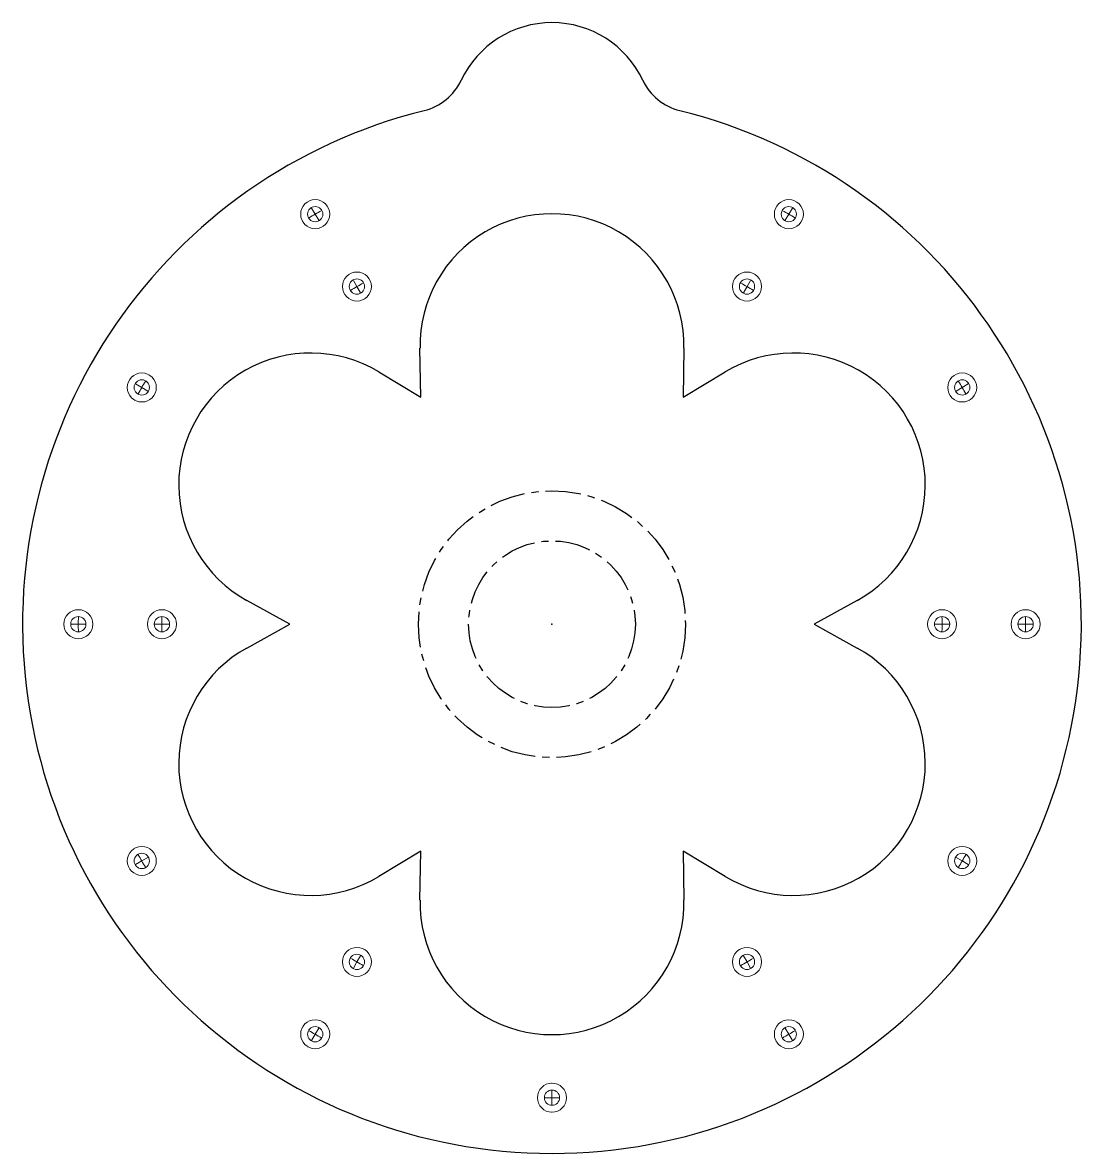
# Model space of a CAD drawing. Header units: inches. Extents: x -15.7 to 10.7, y -2.7 to 13.2.
# Drawn here: x -15.66 to -0.7, y -2.74 to 13.24 of the extents above; entities that cross this region are included whole.
import ezdxf

# ---------------------------------------------------------------- set-up
doc = ezdxf.new("R2010")
doc.units = ezdxf.units.IN
doc.header["$MEASUREMENT"] = 0
doc.header["$PDSIZE"] = -1
doc.linetypes.add('CENTERX2', pattern=[0.8, 0.5, -0.1, 0.1, -0.1])

# ---------------------------------------------------------------- blocks, each defined once
blk = doc.blocks.new('SW_CENTERMARKSYMBOL_0')
at = {"color": 0, "linetype": 'Continuous', "lineweight": 0}
for p, q in [((2.35, 9.316), (2.346, 9.323)), ((9.243, 9.316), (9.247, 9.323)), ((2.45, 9.143), (2.4, 9.229)), ((2.45, 9.143), (2.5, 9.056)), ((9.143, 9.143), (9.093, 9.056)), ((9.143, 9.143), (9.193, 9.229)), ((2.55, 8.969), (2.554, 8.962)), ((9.043, 8.969), (9.039, 8.962)), ((2.94, 8.293), (2.936, 8.3)), ((3.04, 8.12), (2.99, 8.206)), ((8.552, 8.12), (8.602, 8.206)), ((8.652, 8.293), (8.656, 8.3)), ((3.04, 8.12), (3.09, 8.033)), ((8.552, 8.12), (8.502, 8.033)), ((3.14, 7.947), (3.144, 7.939)), ((8.452, 7.947), (8.448, 7.939)), ((-0.173, 6.793), (-0.18, 6.797)), ((0, 6.693), (-0.087, 6.743)), ((11.592, 6.693), (11.679, 6.743)), ((11.766, 6.793), (11.773, 6.797)), ((0, 6.693), (0.087, 6.643)), ((0.173, 6.593), (0.18, 6.589)), ((11.419, 6.593), (11.412, 6.589)), ((11.592, 6.693), (11.506, 6.643)), ((-1.097, 3.346), (-1.105, 3.346)), ((-0.897, 3.346), (-0.997, 3.346)), ((-0.897, 3.346), (-0.797, 3.346)), ((-0.697, 3.346), (-0.688, 3.346)), ((0.084, 3.346), (0.076, 3.346)), ((0.284, 3.346), (0.184, 3.346)), ((0.284, 3.346), (0.384, 3.346)), ((0.484, 3.346), (0.493, 3.346)), ((11.108, 3.346), (11.1, 3.346)), ((11.308, 3.346), (11.208, 3.346)), ((11.308, 3.346), (11.408, 3.346)), ((11.508, 3.346), (11.516, 3.346)), ((12.289, 3.346), (12.281, 3.346)), ((12.489, 3.346), (12.389, 3.346)), ((12.489, 3.346), (12.589, 3.346)), ((12.689, 3.346), (12.697, 3.346)), ((0, 0), (-0.087, -0.05)), ((0, 0), (0.087, 0.05)), ((0.173, 0.1), (0.18, 0.104)), ((11.419, 0.1), (11.412, 0.104)), ((11.592, 0), (11.506, 0.05)), ((11.592, 0), (11.679, -0.05)), ((-0.173, -0.1), (-0.18, -0.104)), ((11.766, -0.1), (11.773, -0.104)), ((3.14, -1.254), (3.144, -1.247)), ((8.452, -1.254), (8.448, -1.247)), ((3.04, -1.427), (2.99, -1.514)), ((3.04, -1.427), (3.09, -1.34)), ((8.552, -1.427), (8.502, -1.34)), ((8.552, -1.427), (8.602, -1.514)), ((2.94, -1.6), (2.936, -1.607)), ((8.652, -1.6), (8.656, -1.607)), ((2.45, -2.45), (2.5, -2.363)), ((2.55, -2.277), (2.554, -2.269)), ((9.043, -2.277), (9.039, -2.269)), ((9.143, -2.45), (9.093, -2.363)), ((2.45, -2.45), (2.4, -2.536)), ((9.143, -2.45), (9.193, -2.536)), ((2.35, -2.623), (2.346, -2.63)), ((9.243, -2.623), (9.247, -2.63)), ((5.796, -3.146), (5.796, -3.138)), ((5.796, -3.346), (5.796, -3.246)), ((5.796, -3.346), (5.796, -3.446)), ((5.796, -3.546), (5.796, -3.555))]:
    blk.add_line(p, q, dxfattribs=at)
for radius, start, end in [(6.693, 120, 120.8561), (6.693, 119.1439, 120), (6.693, 60, 60.8561), (6.693, 59.1439, 60), (6.693, 121.7121, 121.7829), (5.512, 118.9605, 120), (5.512, 60, 61.0395), (5.512, 120, 121.0395), (5.512, 58.9605, 60), (6.693, 149.1439, 150), (6.693, 148.2171, 148.2879), (6.693, 30, 30.8561), (6.693, 150, 150.8561), (6.693, 29.1439, 30), (6.693, 151.7121, 151.7829), (6.693, 28.2171, 28.2879), (6.693, 178.2171, 178.2879), (6.693, 1.7121, 1.7829), (6.693, 179.1439, 180), (5.512, 178.9605, 180), (5.512, 0, 1.0395), (6.693, 0, 0.8561), (6.693, 180, 180.8561), (5.512, 180, 181.0395), (5.512, 358.9605, 0), (6.693, 359.1439, 0), (6.693, 181.7121, 181.7829), (5.512, 182.079, 182.165), (5.512, 357.835, 357.921), (6.693, 358.2171, 358.2879), (6.693, 208.2171, 208.2879), (6.693, 331.7121, 331.7829), (6.693, 209.1439, 210), (6.693, 330, 330.8561), (6.693, 210, 210.8561), (6.693, 329.1439, 330), (6.693, 211.7121, 211.7829), (6.693, 328.2171, 328.2879), (5.512, 237.835, 237.921), (5.512, 238.9605, 240), (5.512, 240, 241.0395), (5.512, 298.9605, 300), (5.512, 300, 301.0395), (5.512, 302.079, 302.165), (5.512, 242.079, 242.165), (5.512, 297.835, 297.921), (6.693, 238.2171, 238.2879), (6.693, 301.7121, 301.7829), (6.693, 239.1439, 240), (6.693, 240, 240.8561), (6.693, 241.7121, 241.7829), (6.693, 298.2171, 298.2879), (6.693, 299.1439, 300), (6.693, 300, 300.8561), (6.693, 268.2171, 268.2879), (6.693, 269.1439, 270), (6.693, 270, 270.8561), (6.693, 271.7121, 271.7829)]:
    blk.add_arc((5.796, 3.346), radius, start, end, dxfattribs=at)

msp = doc.modelspace()

# ---------------------------------------------------------------- linework, layer by layer
at = {"color": 7, "linetype": 'Continuous'}
for p, q in [((-10.028, 7.947), (-10.041, 8.642)), ((-6.311, 8.642), (-6.324, 7.947)), ((-10.623, 8.305), (-10.028, 7.947)), ((-6.324, 7.947), (-5.728, 8.305)), ((-11.88, 4.739), (-12.488, 5.075)), ((-3.863, 5.075), (-4.471, 4.739)), ((-12.488, 4.402), (-11.88, 4.739)), ((-4.471, 4.739), (-3.863, 4.402)), ((-10.028, 1.531), (-10.623, 1.172)), ((-10.041, 0.836), (-10.028, 1.531)), ((-6.324, 1.531), (-6.311, 0.836)), ((-5.728, 1.172), (-6.324, 1.531))]:
    msp.add_line(p, q, dxfattribs=at)
at = {"color": 7, "linetype": 'Continuous', "lineweight": 15}
for p, q in [((-10.041, 8.642), (-10.028, 7.947)), ((-6.324, 7.947), (-6.311, 8.642)), ((-10.028, 7.947), (-10.623, 8.305)), ((-5.728, 8.305), (-6.324, 7.947)), ((-12.488, 5.075), (-11.88, 4.739)), ((-4.471, 4.739), (-3.863, 5.075)), ((-11.88, 4.739), (-12.488, 4.402)), ((-3.863, 4.402), (-4.471, 4.739)), ((-10.623, 1.172), (-10.028, 1.531)), ((-10.028, 1.531), (-10.041, 0.836)), ((-6.311, 0.836), (-6.324, 1.531)), ((-6.324, 1.531), (-5.728, 1.172))]:
    msp.add_line(p, q, dxfattribs=at)
for centre, radius in [((-11.522, 10.535), 0.205), ((-4.829, 10.535), 0.205), ((-11.522, 10.535), 0.108), ((-4.829, 10.535), 0.108), ((-10.932, 9.512), 0.205), ((-10.932, 9.512), 0.108), ((-5.42, 9.512), 0.205), ((-5.42, 9.512), 0.108), ((-13.972, 8.085), 0.205), ((-13.972, 8.085), 0.108), ((-2.379, 8.085), 0.205), ((-2.379, 8.085), 0.108), ((-14.869, 4.739), 0.205), ((-14.869, 4.739), 0.108), ((-13.687, 4.739), 0.205), ((-13.687, 4.739), 0.108), ((-2.664, 4.739), 0.205), ((-2.664, 4.739), 0.108), ((-1.483, 4.739), 0.205), ((-1.483, 4.739), 0.108), ((-13.972, 1.392), 0.205), ((-13.972, 1.392), 0.108), ((-2.379, 1.392), 0.205), ((-2.379, 1.392), 0.108), ((-10.932, -0.035), 0.205), ((-5.42, -0.035), 0.205), ((-10.932, -0.035), 0.108), ((-5.42, -0.035), 0.108), ((-11.522, -1.057), 0.205), ((-11.522, -1.057), 0.108), ((-4.829, -1.057), 0.205), ((-4.829, -1.057), 0.108), ((-8.176, -1.954), 0.205), ((-8.176, -1.954), 0.108)]:
    msp.add_circle(centre, radius, dxfattribs=at)
at = {"color": 7, "linetype": 'CENTERX2'}
for radius in [1.887, 1.178]:
    msp.add_circle((-8.176, 4.739), radius, dxfattribs=at)
at = {"color": 7, "linetype": 'Continuous'}
for centre, radius, start, end in [((-8.176, 11.825), 1.417, 25.1421, 154.8641), ((-10.172, 12.762), 0.787, 283.9725, 334.8641), ((-6.18, 12.762), 0.787, 205.1421, 256.0337), ((-8.176, 4.739), 7.48, 103.9725, 76.0337), ((-8.176, 8.676), 1.865, 358.955, 181.045), ((-11.585, 6.707), 1.865, 58.955, 241.045), ((-4.766, 6.707), 1.865, 298.955, 121.045), ((-11.585, 2.77), 1.865, 118.955, 301.045), ((-4.766, 2.77), 1.865, 238.955, 61.045), ((-8.176, 0.802), 1.865, 178.955, 1.045)]:
    msp.add_arc(centre, radius, start, end, dxfattribs=at)
at = {"color": 7, "linetype": 'Continuous', "lineweight": 15}
for centre, radius, start, end in [((-8.176, 11.825), 1.417, 25.1421, 154.8641), ((-10.172, 12.762), 0.787, 283.9725, 334.8641), ((-6.18, 12.762), 0.787, 205.1421, 256.0337), ((-8.176, 4.739), 7.48, 103.9725, 76.0337), ((-8.176, 8.676), 1.865, 358.955, 181.045), ((-11.585, 6.707), 1.865, 58.955, 241.045), ((-4.766, 6.707), 1.865, 298.955, 121.045), ((-11.585, 2.77), 1.865, 118.955, 301.045), ((-4.766, 2.77), 1.865, 238.955, 61.045), ((-8.176, 0.802), 1.865, 178.955, 1.045)]:
    msp.add_arc(centre, radius, start, end, dxfattribs=at)
at = {"color": 7, "linetype": 'Continuous'}
msp.add_point((-8.176, 4.739), dxfattribs=at)
msp.add_point((-8.176, 4.739), dxfattribs=at)
msp.add_point((-8.176, 4.739), dxfattribs=at)
msp.add_point((-8.176, 4.739), dxfattribs=at)
msp.add_point((-8.176, 4.739), dxfattribs=at)
msp.add_point((-8.176, 4.739), dxfattribs=at)

# ---------------------------------------------------------------- block references
at = {"color": 7, "linetype": 'Continuous', "lineweight": 0}
msp.add_blockref('SW_CENTERMARKSYMBOL_0', (-13.972, 1.392), dxfattribs=at)

doc.saveas('drawing.dxf')
